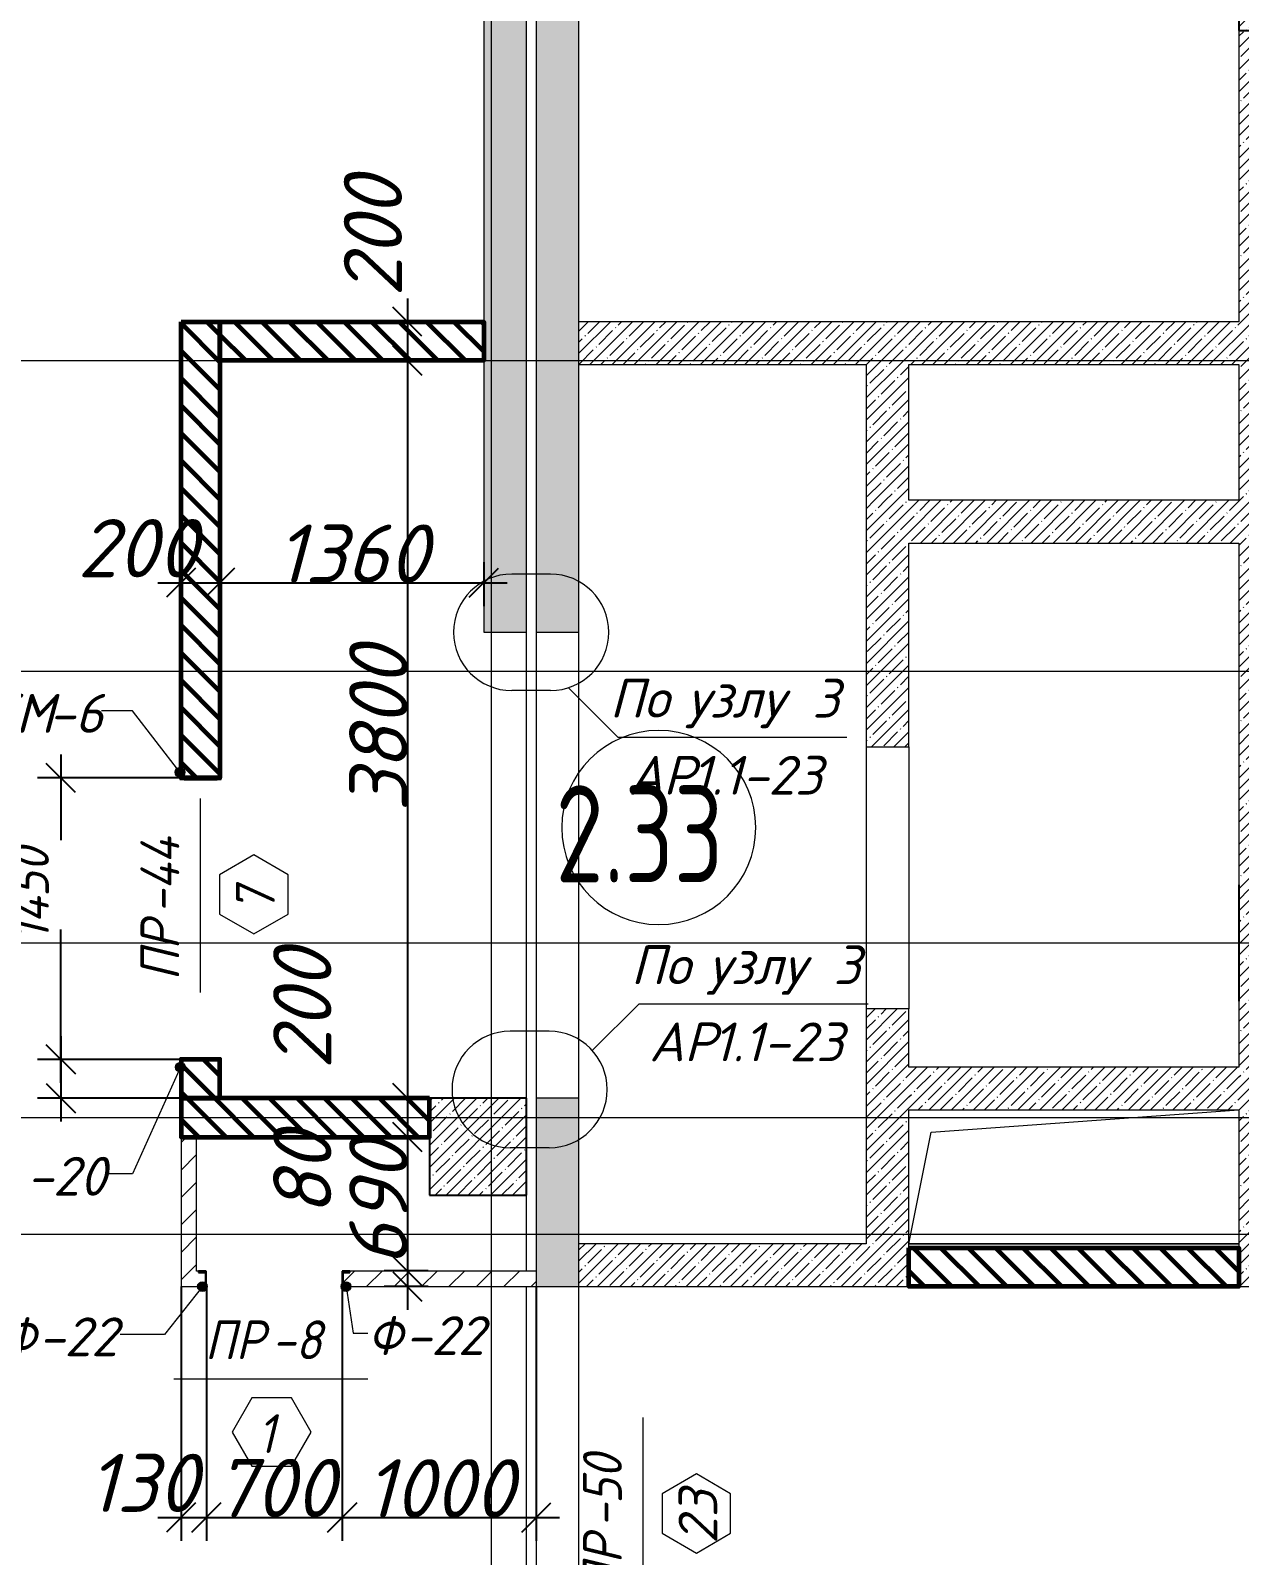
# Model space of a CAD drawing. Header units: millimetres. Extents: x 12986 to 523328, y -9759 to 30092.
# Drawn here: x 275031 to 281260, y 6079 to 13934 of the extents above; entities that cross this region are included whole.
import ezdxf

# ---------------------------------------------------------------- set-up
doc = ezdxf.new("R2010")
doc.units = ezdxf.units.MM
for name, color, linetype, lineweight in [('5) Блок ячеистый', 160, 'Continuous', 60), ('A-ANNO-DIMS', 7, 'Continuous', 9), ('A-AREA-IDEN', 7, 'Continuous', 9), ('A-DETL-2', 7, 'Continuous', 5), ('A-DOOR-2', 7, 'Continuous', 5), ('A-DOOR-IDEN', 7, 'Continuous', 9), ('A-FLOR', 7, 'Continuous', 9), ('A-GENM', 7, 'Continuous', 9), ('A-GENM-1', 7, 'Continuous', 25), ('A-GENM-IDEN', 7, 'Continuous', 9), ('A-WALL-1', 7, 'Continuous', 25), ('A-WALL-FNSH-2', 7, 'Continuous', 5), ('A-WALL-PATT-1', 7, 'Continuous', 5), ('A-WALL-PATT-3', 250, 'Continuous', 5), ('G-ANNO-TEXT', 7, 'Continuous', 9), ('S-COLS', 7, 'Continuous', 9), ('S-COLS-1', 7, 'Continuous', 5), ('S-COLS-2', 7, 'Continuous', 25), ('Оси-1', 7, 'Continuous', 20)]:
    doc.layers.add(name, color=color, linetype=linetype, lineweight=lineweight)
for name, color, linetype, lineweight, true_color in [('A-DOOR-1', 7, 'Continuous', 5, 0xffffff), ('A-WALL-3', 7, 'Continuous', 5, 0x000000), ('A-WALL-FNSH-3', 7, 'Continuous', 13, 0x008000)]:
    doc.layers.add(name, color=color, linetype=linetype, lineweight=lineweight, true_color=true_color)
doc.styles.add('ISOCPEUR_I_2', font='isocpeui.ttf', dxfattribs={"height": 300})
doc.styles.add('ISOCPEUR_I_3', font='isocpeui.ttf', dxfattribs={"width": 0.9, "height": 200})
doc.styles.add('ISOCPEUR_I_4', font='isocpeui.ttf', dxfattribs={"width": 0.9, "height": 300})
doc.styles.add('СПДС', font='ГОСТ тип А.ttf', dxfattribs={"width": 0.9})
doc.dimstyles.new('ISO-2_0_0_9К_СРЕДНИЙ', dxfattribs={"dimscale": 304.8, "dimtxt": 199.196235, "dimasz": 0.492126, "dimexe": 0.393701, "dimexo": 0, "dimgap": 0, "dimtad": 1, "dimdec": 0, "dimzin": 0, "dimdsep": 46, "dimtxsty": 'ISOCPEUR_I_2', "dimblk1": 'OBLIQUE', "dimblk2": 'OBLIQUE', "dimsah": 1, "dimcen": 0.09, "dimdle": 0.393701, "dimazin": 0, "dimtfac": 1, "dimtdec": 4, "dimtix": 1, "dimtmove": 2, "dimatfit": 3, "dimfxl": 1, "dimtvp": 1, "dimtolj": 1, "dimtzin": 0, "dimarcsym": 2})
doc.dimstyles.new('ISO-2_0_0_9К_СРЕДНИЙ_1', dxfattribs={"dimscale": 304.8, "dimtxt": 199.196235, "dimasz": 0.492126, "dimexe": 0.393701, "dimexo": 0, "dimgap": 0, "dimtad": 1, "dimdec": 0, "dimzin": 0, "dimdsep": 46, "dimtxsty": 'ISOCPEUR_I_3', "dimblk1": 'OBLIQUE', "dimblk2": 'OBLIQUE', "dimsah": 1, "dimcen": 0.09, "dimdle": 0.393701, "dimazin": 0, "dimtfac": 1, "dimtdec": 4, "dimtix": 1, "dimtmove": 2, "dimatfit": 3, "dimfxl": 1, "dimtvp": 1, "dimtolj": 1, "dimtzin": 0, "dimarcsym": 2})
doc.dimstyles.new('ISO-2_0_0_9К_СРЕДНИЙ_2', dxfattribs={"dimscale": 304.8, "dimtxt": 199.196235, "dimasz": 0.492126, "dimexe": 0.393701, "dimexo": 0, "dimgap": 0, "dimtad": 1, "dimdec": 0, "dimzin": 0, "dimdsep": 46, "dimtxsty": 'ISOCPEUR_I_2', "dimblk1": 'OBLIQUE', "dimblk2": 'OBLIQUE', "dimsah": 1, "dimcen": 0.09, "dimdle": 0.393701, "dimazin": 0, "dimtfac": 1, "dimtdec": 4, "dimtix": 1, "dimtmove": 0, "dimatfit": 3, "dimfxl": 1, "dimtvp": 1, "dimtolj": 1, "dimtzin": 0, "dimarcsym": 2})
pattern_1 = [(45, (239096.85, -2765.93), (-57.02463, 57.02463), []), (45, (239153.876, -2765.93), (-57.02463, 57.02463), [100.806, -20.161, 3.353, -16.808])]
pattern_2 = [(135, (239096.85, -2765.93), (-70.71068, -70.71068), [])]
pattern_3 = [(45, (239096.85, -2765.93), (-70.71068, 70.71068), [])]

# ---------------------------------------------------------------- blocks, each defined once
blk = doc.blocks.new('Колонна_Несущая_Прямоугольное сечение - 600х600-V19-АР1_1_Кладочный план 2 этажа')
at = {"layer": 'S-COLS-1'}
h = blk.add_hatch(dxfattribs=at)
h.set_pattern_fill('FP_29', color=256, style=0, pattern_type=2)
h.set_pattern_definition([(45, (-42460, -17000), (-57.02463, 57.02463), []), (45, (-42402.975, -17000), (-57.02463, 57.02463), [100.806, -20.161, 3.353, -16.808])])
h.paths.add_polyline_path([(-300, -300), (300, -300), (300, 300), (-300, 300), (-300, 238.8)], flags=0)
at = {"layer": 'S-COLS-2'}
for p, q in [((300, 300), (-300, 300)), ((-300, 300), (-300, -300)), ((300, -300), (300, 300)), ((-300, -300), (300, -300))]:
    blk.add_line(p, q, dxfattribs=at)
blk = doc.blocks.new('Колонна_Несущая_Прямоугольное сечение - 500х500-V46-АР1_1_Кладочный план 2 этажа')
at = {"layer": 'S-COLS-1'}
h = blk.add_hatch(dxfattribs=at)
h.set_pattern_fill('FP_62', color=256, style=0, pattern_type=2)
h.set_pattern_definition([(45, (-38240, -10950), (-57.02463, 57.02463), []), (45, (-38182.975, -10950), (-57.02463, 57.02463), [100.806, -20.161, 3.353, -16.808])])
h.paths.add_polyline_path([(-250, -250), (250, -250), (250, 250), (-250, 250), (-250, -134.2)], flags=0)
at = {"layer": 'S-COLS-2'}
for p, q in [((250, 250), (-250, 250)), ((-250, 250), (-250, -250)), ((250, -250), (250, 250)), ((-250, -250), (250, -250))]:
    blk.add_line(p, q, dxfattribs=at)
blk = doc.blocks.new('Проем_Дверь_Прямоугольный_БезПР - 1350х2100h-29246185-АР1_1_Кладочный план 2 этажа')
at = {"layer": 'A-DOOR-2'}
for p, q in [((675, 110), (-675, 110)), ((675, -110), (-675, -110))]:
    blk.add_line(p, q, dxfattribs=at)
blk = doc.blocks.new('AR_Отверстие прямоугольное _в плите_ - AR_Отверстие прямоугольное _в плите_-24509226-АР1_1_Кладочный план 2 этажа')
at = {"layer": 'A-GENM'}
for p, q in [((-735, 230), (850, 345)), ((-850, -345), (-735, 230)), ((-850, -345), (850, -345))]:
    blk.add_line(p, q, dxfattribs=at)
blk = doc.blocks.new('Фахверк_СКБ_Уголок - Ф-20_200х3960 h-28533880-АР1_1_Кладочный план 2 этажа')
at = {"layer": 'A-GENM-1'}
for p, q in [((200, 156), (125, 156)), ((125, 156), (125, 81)), ((125, 81), (131, 81)), ((131, 81), (131, 150)), ((131, 150), (200, 150)), ((200, 150), (200, 156)), ((131, 19), (125, 19)), ((125, 19), (125, -56)), ((131, -50), (131, 19)), ((125, -56), (200, -56)), ((200, -50), (131, -50)), ((200, -56), (200, -50))]:
    blk.add_line(p, q, dxfattribs=at)
blk = doc.blocks.new('Фахверк_СКБ_Уголок_Тип 2 - СМ-6_200х2180 h-30007491-АР1_1_Кладочный план 2 этажа')
at = {"layer": 'A-GENM-1'}
for p, q in [((125, 156), (125, 81)), ((200, 156), (125, 156)), ((125, 81), (131, 81)), ((131, 81), (131, 150)), ((131, 150), (200, 150)), ((200, 150), (200, 156)), ((131, 19), (125, 19)), ((125, 19), (125, -56)), ((131, -50), (131, 19)), ((125, -56), (200, -56)), ((200, -50), (131, -50)), ((200, -56), (200, -50))]:
    blk.add_line(p, q, dxfattribs=at)
blk = doc.blocks.new('Стойка_Влож_Полоса боковая - Полоса-27101091-АР1_1_Кладочный план 2 этажа')
at = {"layer": 'A-GENM'}
for p, q in [((-5, 85), (0, 85)), ((-5, -85), (-5, 85)), ((0, 31), (0, -31)), ((0, -85), (-5, -85))]:
    blk.add_line(p, q, dxfattribs=at)
blk = doc.blocks.new('Фахверк_СКБ_Швеллер - Ф-22_80х3960 h-28561543-АР1_1_Кладочный план 2 этажа')
at = {"layer": 'A-GENM-1'}
for p, q in [((165, 40), (125, 40)), ((125, 40), (125, -40)), ((129.5, 32.6), (165, 32.6)), ((129.5, -32.6), (129.5, 32.6)), ((165, 32.6), (165, 40)), ((125, -40), (165, -40)), ((165, -32.6), (129.5, -32.6)), ((165, -40), (165, -32.6))]:
    blk.add_line(p, q, dxfattribs=at)
blk = doc.blocks.new('_Oblique')
at = {"color": 0, "linetype": 'ByBlock', "lineweight": -2}
blk.add_line((-0.5, -0.5), (0.5, 0.5), dxfattribs=at)
blk = doc.blocks.new('*D2265')
at = {"layer": 'A-ANNO-DIMS', "color": 0, "lineweight": -2, "transparency": 16777216}
for p, q in [((276973, 12554.1), (276973, 12114.1)), ((277079.1, 12434.1), (276853, 12434.1)), ((277079.1, 12234.1), (276853, 12234.1))]:
    blk.add_line(p, q, dxfattribs=at)
at = {"layer": 'Defpoints', "color": 0, "transparency": 16777216}
for p in [(277079.1, 12434.1), (276973, 12234.1), (277079.1, 12234.1)]:
    blk.add_point(p, dxfattribs=at)
at = {"layer": 'A-ANNO-DIMS', "color": 0, "lineweight": -2, "transparency": 16777216, "xscale": 150, "yscale": 150, "zscale": 150}
for p, rotation in [((276973, 12434.1), 90), ((276973, 12234.1), 270)]:
    blk.add_blockref('_Oblique', p, dxfattribs=dict(at, rotation=rotation))
at = {"layer": 'A-ANNO-DIMS', "color": 0, "transparency": 16777216, "insert": (276645.1, 12562.1), "char_height": 300, "width": 455.087, "attachment_point": 1, "rotation": 90, "line_spacing_factor": 1.149209, "style": 'ISOCPEUR_I_2'}
blk.add_mtext('\\A1;200', dxfattribs=at)
blk = doc.blocks.new('*D2266')
at = {"layer": 'A-ANNO-DIMS', "color": 0, "lineweight": -2, "transparency": 16777216}
for p, q in [((276973, 12354.1), (276973, 8314.1)), ((277079.1, 12234.1), (276853, 12234.1)), ((277079.1, 8434.1), (276853, 8434.1))]:
    blk.add_line(p, q, dxfattribs=at)
at = {"layer": 'Defpoints', "color": 0, "transparency": 16777216}
for p in [(277079.1, 12234.1), (276973, 8434.1), (277079.1, 8434.1)]:
    blk.add_point(p, dxfattribs=at)
at = {"layer": 'A-ANNO-DIMS', "color": 0, "lineweight": -2, "transparency": 16777216, "xscale": 150, "yscale": 150, "zscale": 150}
for p, rotation in [((276973, 12234.1), 90), ((276973, 8434.1), 270)]:
    blk.add_blockref('_Oblique', p, dxfattribs=dict(at, rotation=rotation))
at = {"layer": 'A-ANNO-DIMS', "color": 0, "transparency": 16777216, "insert": (276823, 10334.1), "char_height": 300, "width": 606.782, "attachment_point": 5, "rotation": 90, "style": 'ISOCPEUR_I_2'}
blk.add_mtext('\\A1;3800', dxfattribs=at)
blk = doc.blocks.new('*D2267')
at = {"layer": 'A-ANNO-DIMS', "color": 0, "lineweight": -2, "transparency": 16777216}
for p, q in [((276973, 8554.1), (276973, 8114.1)), ((277079.1, 8434.1), (276853, 8434.1)), ((277079.1, 8234.1), (276853, 8234.1))]:
    blk.add_line(p, q, dxfattribs=at)
at = {"layer": 'Defpoints', "color": 0, "transparency": 16777216}
for p in [(277079.1, 8434.1), (276973, 8234.1), (277079.1, 8234.1)]:
    blk.add_point(p, dxfattribs=at)
at = {"layer": 'A-ANNO-DIMS', "color": 0, "lineweight": -2, "transparency": 16777216, "xscale": 150, "yscale": 150, "zscale": 150}
for p, rotation in [((276973, 8434.1), 90), ((276973, 8234.1), 270)]:
    blk.add_blockref('_Oblique', p, dxfattribs=dict(at, rotation=rotation))
at = {"layer": 'A-ANNO-DIMS', "color": 0, "transparency": 16777216, "insert": (276281.3, 8583.1), "char_height": 300, "width": 455.087, "attachment_point": 1, "rotation": 90, "line_spacing_factor": 1.149209, "style": 'ISOCPEUR_I_2'}
blk.add_mtext('\\A1;200', dxfattribs=at)
blk = doc.blocks.new('*D2268')
at = {"layer": 'A-ANNO-DIMS', "color": 0, "lineweight": -2, "transparency": 16777216}
for p, q in [((276973, 8354.1), (276973, 7424.1)), ((277079.1, 8234.1), (276853, 8234.1)), ((277079.1, 7544.1), (276853, 7544.1))]:
    blk.add_line(p, q, dxfattribs=at)
at = {"layer": 'Defpoints', "color": 0, "transparency": 16777216}
for p in [(277079.1, 8234.1), (276973, 7544.1), (277079.1, 7544.1)]:
    blk.add_point(p, dxfattribs=at)
at = {"layer": 'A-ANNO-DIMS', "color": 0, "lineweight": -2, "transparency": 16777216, "xscale": 150, "yscale": 150, "zscale": 150}
for p, rotation in [((276973, 8234.1), 90), ((276973, 7544.1), 270)]:
    blk.add_blockref('_Oblique', p, dxfattribs=dict(at, rotation=rotation))
at = {"layer": 'A-ANNO-DIMS', "color": 0, "transparency": 16777216, "insert": (276823, 7889.1), "char_height": 300, "width": 455.087, "attachment_point": 5, "rotation": 90, "style": 'ISOCPEUR_I_2'}
blk.add_mtext('\\A1;690', dxfattribs=at)
blk = doc.blocks.new('*D2269')
at = {"layer": 'A-ANNO-DIMS', "color": 0, "lineweight": -2, "transparency": 16777216}
for p, q in [((276973, 7664.1), (276973, 7344.1)), ((277079.1, 7544.1), (276853, 7544.1)), ((277079.1, 7464.1), (276853, 7464.1))]:
    blk.add_line(p, q, dxfattribs=at)
at = {"layer": 'Defpoints', "color": 0, "transparency": 16777216}
for p in [(277079.1, 7544.1), (276973, 7464.1), (277079.1, 7464.1)]:
    blk.add_point(p, dxfattribs=at)
at = {"layer": 'A-ANNO-DIMS', "color": 0, "lineweight": -2, "transparency": 16777216, "xscale": 150, "yscale": 150, "zscale": 150}
for p, rotation in [((276973, 7544.1), 90), ((276973, 7464.1), 270)]:
    blk.add_blockref('_Oblique', p, dxfattribs=dict(at, rotation=rotation))
at = {"layer": 'A-ANNO-DIMS', "color": 0, "transparency": 16777216, "insert": (276281.3, 7827.1), "char_height": 300, "width": 303.391, "attachment_point": 1, "rotation": 90, "line_spacing_factor": 1.149209, "style": 'ISOCPEUR_I_2'}
blk.add_mtext('\\A1;80', dxfattribs=at)
blk = doc.blocks.new('*D2270')
at = {"layer": 'A-ANNO-DIMS', "color": 0, "lineweight": -2, "transparency": 16777216}
for p, q in [((275186.9, 10204.1), (275186.9, 9764)), ((275798.9, 10084.1), (275066.9, 10084.1)), ((275186.9, 8514.1), (275186.9, 9303.2)), ((275798.9, 8634.1), (275066.9, 8634.1))]:
    blk.add_line(p, q, dxfattribs=at)
at = {"layer": 'Defpoints', "color": 0, "transparency": 16777216}
for p in [(275798.9, 10084.1), (275186.9, 8634.1), (275798.9, 8634.1)]:
    blk.add_point(p, dxfattribs=at)
at = {"layer": 'A-ANNO-DIMS', "color": 0, "lineweight": -2, "transparency": 16777216, "xscale": 150, "yscale": 150, "zscale": 150}
for p, rotation in [((275186.9, 10084.1), 90), ((275186.9, 8634.1), 270)]:
    blk.add_blockref('_Oblique', p, dxfattribs=dict(at, rotation=rotation))
at = {"layer": 'A-ANNO-DIMS', "color": 0, "transparency": 16777216, "insert": (274925.6, 9244), "char_height": 200, "width": 579.201, "attachment_point": 1, "rotation": 90, "line_spacing_factor": 1.149209, "style": 'ISOCPEUR_I_3'}
blk.add_mtext('\\A1;1450', dxfattribs=at)
blk = doc.blocks.new('*D2271')
at = {"layer": 'A-ANNO-DIMS', "color": 0, "lineweight": -2, "transparency": 16777216}
for p, q in [((275186.9, 8754.1), (275186.9, 8314.1)), ((275798.9, 8634.1), (275066.9, 8634.1)), ((276006.9, 8434.1), (275066.9, 8434.1))]:
    blk.add_line(p, q, dxfattribs=at)
at = {"layer": 'Defpoints', "color": 0, "transparency": 16777216}
for p in [(275798.9, 8634.1), (275186.9, 8434.1), (276006.9, 8434.1)]:
    blk.add_point(p, dxfattribs=at)
at = {"layer": 'A-ANNO-DIMS', "color": 0, "lineweight": -2, "transparency": 16777216, "xscale": 150, "yscale": 150, "zscale": 150}
for p, rotation in [((275186.9, 8634.1), 90), ((275186.9, 8434.1), 270)]:
    blk.add_blockref('_Oblique', p, dxfattribs=dict(at, rotation=rotation))
at = {"layer": 'A-ANNO-DIMS', "color": 0, "transparency": 16777216, "insert": (274520.5, 8773.3), "char_height": 300, "width": 455.087, "attachment_point": 1, "rotation": 90, "line_spacing_factor": 1.149209, "style": 'ISOCPEUR_I_2'}
blk.add_mtext('\\A1;200', dxfattribs=at)
blk = doc.blocks.new('*D2272')
at = {"layer": 'A-ANNO-DIMS', "color": 0, "lineweight": -2, "transparency": 16777216}
for p, q in [((275806.9, 7464.1), (275806.9, 6154.6)), ((275936.9, 7461), (275936.9, 6154.6)), ((275686.9, 6274.6), (276056.9, 6274.6))]:
    blk.add_line(p, q, dxfattribs=at)
at = {"layer": 'Defpoints', "color": 0, "transparency": 16777216}
for p in [(275806.9, 7464.1), (275936.9, 7461), (275936.9, 6274.6)]:
    blk.add_point(p, dxfattribs=at)
at = {"layer": 'A-ANNO-DIMS', "color": 0, "lineweight": -2, "transparency": 16777216, "xscale": 150, "yscale": 150, "zscale": 150, "rotation": 180}
blk.add_blockref('_Oblique', (275806.9, 6274.6), dxfattribs=at)
at = {"layer": 'A-ANNO-DIMS', "color": 0, "lineweight": -2, "transparency": 16777216, "xscale": 150, "yscale": 150, "zscale": 150}
blk.add_blockref('_Oblique', (275936.9, 6274.6), dxfattribs=at)
at = {"layer": 'A-ANNO-DIMS', "color": 0, "transparency": 16777216, "insert": (275324.4, 6602.5), "char_height": 300, "width": 409.118, "attachment_point": 1, "line_spacing_factor": 1.149209, "style": 'ISOCPEUR_I_2'}
blk.add_mtext('\\A1;130', dxfattribs=at)
blk = doc.blocks.new('*D2273')
at = {"layer": 'A-ANNO-DIMS', "color": 0, "lineweight": -2, "transparency": 16777216}
for p, q in [((276636.9, 7464.1), (276636.9, 6154.6)), ((275936.9, 7461), (275936.9, 6154.6)), ((275816.9, 6274.6), (276756.9, 6274.6))]:
    blk.add_line(p, q, dxfattribs=at)
at = {"layer": 'Defpoints', "color": 0, "transparency": 16777216}
for p in [(276636.9, 7464.1), (275936.9, 7461), (276636.9, 6274.6)]:
    blk.add_point(p, dxfattribs=at)
at = {"layer": 'A-ANNO-DIMS', "color": 0, "lineweight": -2, "transparency": 16777216, "xscale": 150, "yscale": 150, "zscale": 150, "rotation": 180}
blk.add_blockref('_Oblique', (275936.9, 6274.6), dxfattribs=at)
at = {"layer": 'A-ANNO-DIMS', "color": 0, "lineweight": -2, "transparency": 16777216, "xscale": 150, "yscale": 150, "zscale": 150}
blk.add_blockref('_Oblique', (276636.9, 6274.6), dxfattribs=at)
at = {"layer": 'A-ANNO-DIMS', "color": 0, "transparency": 16777216, "insert": (276286.9, 6426.5), "char_height": 300, "width": 455.087, "attachment_point": 5, "style": 'ISOCPEUR_I_2'}
blk.add_mtext('\\A1;700', dxfattribs=at)
blk = doc.blocks.new('*D2274')
at = {"layer": 'A-ANNO-DIMS', "color": 0, "lineweight": -2, "transparency": 16777216}
for p, q in [((276636.9, 7464.1), (276636.9, 6154.6)), ((277636.9, 7464.1), (277636.9, 6154.6)), ((276516.9, 6274.6), (277756.9, 6274.6))]:
    blk.add_line(p, q, dxfattribs=at)
at = {"layer": 'Defpoints', "color": 0, "transparency": 16777216}
for p in [(276636.9, 7464.1), (277636.9, 7464.1), (277636.9, 6274.6)]:
    blk.add_point(p, dxfattribs=at)
at = {"layer": 'A-ANNO-DIMS', "color": 0, "lineweight": -2, "transparency": 16777216, "xscale": 150, "yscale": 150, "zscale": 150, "rotation": 180}
blk.add_blockref('_Oblique', (276636.9, 6274.6), dxfattribs=at)
at = {"layer": 'A-ANNO-DIMS', "color": 0, "lineweight": -2, "transparency": 16777216, "xscale": 150, "yscale": 150, "zscale": 150}
blk.add_blockref('_Oblique', (277636.9, 6274.6), dxfattribs=at)
at = {"layer": 'A-ANNO-DIMS', "color": 0, "transparency": 16777216, "insert": (277136.9, 6424.6), "char_height": 300, "width": 560.814, "attachment_point": 5, "style": 'ISOCPEUR_I_2'}
blk.add_mtext('\\A1;1000', dxfattribs=at)
blk = doc.blocks.new('AAR_СКБ_Марка_Двери_Перемычка и проем - Марка перемычки и проема-25306769-АР1_1_Кладочный план 2 этажа')
at = {"layer": 'A-DOOR-IDEN'}
for p, q in [((-5, 0), (5, 0)), ((-0.968, -0.984), (-1.986, -2.747)), ((1.067, -0.984), (-0.968, -0.984)), ((2.085, -2.747), (1.067, -0.984)), ((-1.986, -2.747), (-0.968, -4.509)), ((1.067, -4.509), (2.085, -2.747)), ((-0.968, -4.509), (1.067, -4.509))]:
    blk.add_line(p, q, dxfattribs=at)
blk = doc.blocks.new('*D2467')
at = {"layer": 'A-ANNO-DIMS', "color": 0, "lineweight": -2, "transparency": 16777216}
for p, q in [((275806.9, 11195.5), (275806.9, 10969.5)), ((276006.9, 11195.5), (276006.9, 10969.5)), ((275686.9, 11089.5), (276126.9, 11089.5))]:
    blk.add_line(p, q, dxfattribs=at)
at = {"layer": 'Defpoints', "color": 0, "transparency": 16777216}
for p in [(275806.9, 11195.5), (276006.9, 11195.5), (276006.9, 11089.5)]:
    blk.add_point(p, dxfattribs=at)
at = {"layer": 'A-ANNO-DIMS', "color": 0, "lineweight": -2, "transparency": 16777216, "xscale": 150, "yscale": 150, "zscale": 150, "rotation": 180}
blk.add_blockref('_Oblique', (275806.9, 11089.5), dxfattribs=at)
at = {"layer": 'A-ANNO-DIMS', "color": 0, "lineweight": -2, "transparency": 16777216, "xscale": 150, "yscale": 150, "zscale": 150}
blk.add_blockref('_Oblique', (276006.9, 11089.5), dxfattribs=at)
at = {"layer": 'A-ANNO-DIMS', "color": 0, "transparency": 16777216, "insert": (275273.2, 11417.4), "char_height": 300, "width": 455.087, "attachment_point": 1, "line_spacing_factor": 1.149209, "style": 'ISOCPEUR_I_2'}
blk.add_mtext('\\A1;200', dxfattribs=at)
blk = doc.blocks.new('*D2468')
at = {"layer": 'A-ANNO-DIMS', "color": 0, "lineweight": -2, "transparency": 16777216}
for p, q in [((276006.9, 11195.5), (276006.9, 10969.5)), ((277366.9, 11195.5), (277366.9, 10969.5)), ((275886.9, 11089.5), (277486.9, 11089.5))]:
    blk.add_line(p, q, dxfattribs=at)
at = {"layer": 'Defpoints', "color": 0, "transparency": 16777216}
for p in [(276006.9, 11195.5), (277366.9, 11195.5), (277366.9, 11089.5)]:
    blk.add_point(p, dxfattribs=at)
at = {"layer": 'A-ANNO-DIMS', "color": 0, "lineweight": -2, "transparency": 16777216, "xscale": 150, "yscale": 150, "zscale": 150, "rotation": 180}
blk.add_blockref('_Oblique', (276006.9, 11089.5), dxfattribs=at)
at = {"layer": 'A-ANNO-DIMS', "color": 0, "lineweight": -2, "transparency": 16777216, "xscale": 150, "yscale": 150, "zscale": 150}
blk.add_blockref('_Oblique', (277366.9, 11089.5), dxfattribs=at)
at = {"layer": 'A-ANNO-DIMS', "color": 0, "transparency": 16777216, "insert": (276686.9, 11239.5), "char_height": 300, "width": 560.814, "attachment_point": 5, "style": 'ISOCPEUR_I_2'}
blk.add_mtext('\\A1;1360', dxfattribs=at)
blk = doc.blocks.new('Марка_Помещения - Номер-25198446-Объем проектирования 2 этажа')
at = {"layer": 'A-AREA-IDEN'}
for start, end in [(360, 180), (180, 360)]:
    blk.add_arc((0, 0), 2.5, start, end, dxfattribs=at)

msp = doc.modelspace()

# ---------------------------------------------------------------- hatches: boundary and pattern name
at = {"layer": '5) Блок ячеистый'}
h = msp.add_hatch(dxfattribs=at)
h.set_pattern_fill('FP_22', color=256, style=0, pattern_type=2)
h.set_pattern_definition(pattern_2)
h.paths.add_polyline_path([(275806.85079, 8434.06731), (276006.85079, 8434.06731), (276006.85079, 8634.06731), (275806.85079, 8634.06731), (275806.85079, 8565.06731)], flags=0)
h.paths.add_polyline_path([(275806.85079, 10084.06731), (276006.85079, 10084.06731), (276006.85079, 12434.0673), (275806.85079, 12434.0673), (275806.85079, 10153.06731)], flags=0)
h = msp.add_hatch(dxfattribs=at)
h.set_pattern_fill('FP_22', color=256, style=0, pattern_type=2)
h.set_pattern_definition(pattern_2)
h.paths.add_polyline_path([(277366.85079, 12234.0673), (277366.85079, 12434.0673), (276006.85079, 12434.0673), (276006.85079, 12234.0673)], flags=0)
h = msp.add_hatch(dxfattribs=at)
h.set_pattern_fill('FP_22', color=256, style=0, pattern_type=2)
h.set_pattern_definition(pattern_2)
h.paths.add_polyline_path([(275806.85079, 8234.06731), (277086.85079, 8234.06731), (277086.85079, 8434.06731), (275806.85079, 8434.06731)], flags=0)
h = msp.add_hatch(dxfattribs=at)
h.set_pattern_fill('FP_22', color=256, style=0, pattern_type=2)
h.set_pattern_definition(pattern_2)
h.paths.add_polyline_path([(279556.85079, 7464.06731), (281256.85079, 7464.06731), (281256.85079, 7664.06731), (279556.85079, 7664.06731)], flags=0)
at = {"layer": 'A-GENM-IDEN'}
h = msp.add_hatch(color=256, dxfattribs=at)
edge = h.paths.add_edge_path(flags=0)
edge.add_arc((275800.85079, 10113.06731), 25, 0, 360)
h = msp.add_hatch(color=256, dxfattribs=at)
edge = h.paths.add_edge_path(flags=0)
edge.add_arc((275802.95596, 8593.76582), 25, 0, 360)
h = msp.add_hatch(color=256, dxfattribs=at)
edge = h.paths.add_edge_path(flags=0)
edge.add_arc((275916.85079, 7464.06731), 25, 0, 360)
h = msp.add_hatch(color=256, dxfattribs=at)
edge = h.paths.add_edge_path(flags=0)
edge.add_arc((276656.85079, 7464.06731), 25, 0, 360)
at = {"layer": 'A-WALL-PATT-1'}
h = msp.add_hatch(dxfattribs=at)
h.set_pattern_fill('FP_7', color=256, style=0, pattern_type=2)
h.set_pattern_definition(pattern_1)
h.paths.add_polyline_path([(277586.85079, 10834.06731), (277586.85079, 18784.06729), (277366.85079, 18784.06729), (277366.85079, 10834.06731)], flags=0)
h.paths.add_polyline_path([(277586.85079, 20234.06729), (277586.85079, 20634.06729), (277366.85079, 20634.06729), (277366.85079, 20234.06729)], flags=0)
h = msp.add_hatch(dxfattribs=at)
h.set_pattern_fill('FP_7', color=256, style=0, pattern_type=2)
h.set_pattern_definition(pattern_1)
h.paths.add_polyline_path([(277856.85079, 7464.06731), (277856.85079, 8434.06731), (277636.85079, 8434.06731), (277636.85079, 7464.06731)], flags=0)
h.paths.add_polyline_path([(277636.85079, 10834.06731), (277856.85079, 10834.06731), (277856.85079, 18784.06729), (277636.85079, 18784.06729), (277636.85079, 14472.83394)], flags=0)
h.paths.add_polyline_path([(277856.85079, 20234.06729), (277856.85079, 20634.06704), (277636.85079, 20634.06704), (277636.85079, 20234.06729)], flags=0)
h = msp.add_hatch(dxfattribs=at)
h.set_pattern_fill('FP_7', color=256, style=0, pattern_type=2)
h.set_pattern_definition(pattern_1)
h.paths.add_polyline_path([(281476.85079, 12434.0673), (281476.85079, 13934.06713), (281256.85079, 13934.06713), (281256.85079, 12434.0673)], flags=0)
h = msp.add_hatch(dxfattribs=at)
h.set_pattern_fill('FP_7', color=256, style=0, pattern_type=2)
h.set_pattern_definition(pattern_1)
h.paths.add_polyline_path([(281476.85079, 12214.0673), (281476.85079, 12434.0673), (277856.85079, 12434.0673), (277856.85079, 12214.0673), (281256.85079, 12214.0673)], flags=0)
h = msp.add_hatch(dxfattribs=at)
h.set_pattern_fill('FP_7', color=256, style=0, pattern_type=2)
h.set_pattern_definition(pattern_1)
h.paths.add_polyline_path([(279336.85079, 11514.06731), (279556.85079, 11514.06731), (279556.85079, 12214.0673), (279336.85079, 12214.0673)], flags=0)
h = msp.add_hatch(dxfattribs=at)
h.set_pattern_fill('FP_7', color=256, style=0, pattern_type=2)
h.set_pattern_definition(pattern_1)
h.paths.add_polyline_path([(281256.85079, 7464.06731), (281476.85079, 7464.06731), (281476.85079, 8934.06717), (281256.85079, 8934.06717), (281256.85079, 7664.06731)], flags=0)
h.paths.add_polyline_path([(281476.85079, 9534.06717), (281476.85079, 12214.0673), (281256.85079, 12214.0673), (281256.85079, 9534.06717)], flags=0)
h = msp.add_hatch(dxfattribs=at)
h.set_pattern_fill('FP_7', color=256, style=0, pattern_type=2)
h.set_pattern_definition(pattern_1)
h.paths.add_polyline_path([(279556.85079, 7464.06731), (279556.85079, 8894.06731), (279336.85079, 8894.06731), (279336.85079, 7464.06731)], flags=0)
h.paths.add_polyline_path([(279336.85079, 10244.06731), (279556.85079, 10244.06731), (279556.85079, 11514.06731), (279336.85079, 11514.06731)], flags=0)
h = msp.add_hatch(dxfattribs=at)
h.set_pattern_fill('FP_7', color=256, style=0, pattern_type=2)
h.set_pattern_definition(pattern_1)
h.paths.add_polyline_path([(279556.85079, 11294.06731), (281256.85079, 11294.06731), (281256.85077, 11514.06731), (279556.85079, 11514.06731)], flags=0)
h = msp.add_hatch(dxfattribs=at)
h.set_pattern_fill('FP_7', color=256, style=0, pattern_type=2)
h.set_pattern_definition(pattern_1)
h.paths.add_polyline_path([(279556.85079, 8374.06731), (281256.85079, 8374.06731), (281256.85079, 8594.06731), (279556.85079, 8594.06731)], flags=0)
h = msp.add_hatch(dxfattribs=at)
h.set_pattern_fill('FP_7', color=256, style=0, pattern_type=2)
h.set_pattern_definition(pattern_1)
h.paths.add_polyline_path([(279336.85079, 7464.06731), (279336.85079, 7684.06731), (277856.85079, 7684.06731), (277856.85079, 7464.06731)], flags=0)
at = {"layer": 'A-WALL-PATT-3'}
h = msp.add_hatch(dxfattribs=at)
h.set_pattern_fill('FP_24', color=256, style=0, pattern_type=2)
h.set_pattern_definition(pattern_3)
h.paths.add_polyline_path([(275886.85079, 7464.06731), (275886.85079, 8234.06731), (275806.85079, 8234.06731), (275806.85079, 7464.06731)], flags=0)
h = msp.add_hatch(dxfattribs=at)
h.set_pattern_fill('FP_24', color=256, style=0, pattern_type=2)
h.set_pattern_definition(pattern_3)
h.paths.add_polyline_path([(276676.85079, 7464.06731), (277636.85079, 7464.06731), (277636.85079, 7544.06731), (276676.85079, 7544.06731), (276676.85079, 7536.66731), (276641.35079, 7536.66731), (276641.35079, 7471.46731), (276676.85079, 7471.46731), (276676.85079, 7467.26731)], flags=0)
h.paths.add_polyline_path([(275886.85079, 7464.06731), (275896.85079, 7464.06731), (275896.85079, 7471.46731), (275932.35079, 7471.46731), (275932.35079, 7536.66731), (275896.85079, 7536.66731), (275896.85079, 7544.06731), (275886.85079, 7544.06731), (275886.85079, 7471.46731)], flags=0)
at = {"layer": 'S-COLS-1'}
h = msp.add_hatch(dxfattribs=at)
h.set_pattern_fill('FP_7', color=256, style=0, pattern_type=2)
h.set_pattern_definition(pattern_1)
h.paths.add_polyline_path([(281256.85079, 8934.06717), (281856.85079, 8934.06717), (281856.85079, 9534.06717), (281256.85079, 9534.06717)], flags=0)

# ---------------------------------------------------------------- linework, layer by layer
at = {"layer": '5) Блок ячеистый'}
for points in [[(275806.85079, 12434.0673), (276006.85079, 12434.0673), (276006.85079, 10084.06731), (275806.85079, 10084.06731)], [(276006.85079, 12434.0673), (277366.85079, 12434.0673), (277366.85079, 12234.0673), (276006.85079, 12234.0673)], [(275806.85079, 8434.06731), (276006.85079, 8434.06731), (276006.85079, 8634.06731), (275806.85079, 8634.06731)], [(277086.85079, 8434.06731), (275806.85079, 8434.06731), (275806.85079, 8234.06731), (277086.85079, 8234.06731)], [(279556.85079, 7664.06731), (281256.85079, 7664.06731), (281256.85079, 7464.06731), (279556.85079, 7464.06731)]]:
    msp.add_lwpolyline(points, close=True, dxfattribs=at)
at = {"layer": 'A-DETL-2'}
for p, q in [((277710.41333, 11134.06731), (277510.41333, 11134.06731)), ((277710.41333, 10534.06731), (277510.41333, 10534.06731)), ((278057.73635, 10294.06731), (277803.43955, 10548.36411)), ((278057.73635, 10294.06731), (279237.73635, 10294.06731)), ((278166.85079, 8920.81003), (277925.7139, 8679.67315)), ((278166.85079, 8920.81003), (279346.85079, 8920.81003)), ((277702.74952, 8779.11011), (277502.74952, 8779.11011)), ((277702.74952, 8179.11011), (277502.74952, 8179.11011))]:
    msp.add_line(p, q, dxfattribs=at)
for centre, start, end in [((277510.41333, 10834.06731), 90, 180), ((277710.41333, 10834.06731), 0, 90), ((277510.41333, 10834.06731), 180, 270), ((277710.41333, 10834.06731), 270, 0), ((277502.74952, 8479.11011), 90, 180), ((277702.74952, 8479.11011), 0, 90), ((277502.74952, 8479.11011), 180, 270), ((277702.74952, 8479.11011), 270, 0)]:
    msp.add_arc(centre, 300, start, end, dxfattribs=at)
at = {"layer": 'A-FLOR'}
for p, q in [((277587.05907, 7544.06731), (277587.05907, 20854.06729)), ((277636.85078, 10834.06731), (277636.85078, 8434.06731)), ((281256.85079, 7684.06748), (279556.85079, 7684.06748)), ((277587.05907, -2865.93269), (277587.05907, 7464.06731)), ((277636.85078, 7464.06731), (277636.85078, 5134.06731))]:
    msp.add_line(p, q, dxfattribs=at)
at = {"layer": 'A-GENM-IDEN'}
for p, q in [((275556.80499, 10429.03163), (275397.22412, 10429.03163)), ((275800.85079, 10113.06731), (275556.80499, 10429.03163)), ((275802.95596, 8593.76582), (275556.23451, 8044.64011)), ((275556.23451, 8044.64011), (275421.18009, 8044.64011)), ((275916.85079, 7464.06731), (275721.03182, 7217.58874)), ((276656.85079, 7464.06731), (276694.29821, 7223.71938)), ((275721.03182, 7217.58874), (275492.48918, 7217.58874)), ((276694.29821, 7223.71938), (276768.85079, 7223.71938))]:
    msp.add_line(p, q, dxfattribs=at)
for centre in [(275800.85079, 10113.06731), (275802.95596, 8593.76582), (275916.85079, 7464.06731), (276656.85079, 7464.06731)]:
    msp.add_circle(centre, 25, dxfattribs=at)
at = {"layer": 'A-WALL-1'}
for p, q in [((277366.85079, 12234.0673), (277366.85079, 12434.0673)), ((279556.85079, 7664.06731), (279556.85079, 7464.06731)), ((281256.85079, 7464.06731), (281256.85079, 7664.06731))]:
    msp.add_line(p, q, dxfattribs=at)
at = {"layer": 'A-WALL-3'}
for p, q in [((277366.85079, 18784.06729), (277366.85079, 12434.0673)), ((277586.85079, 10834.06731), (277586.85079, 18784.06729)), ((277636.85079, 18784.06729), (277636.85079, 10834.06731)), ((277856.85079, 12434.0673), (277856.85079, 18784.06729)), ((281256.85079, 13934.06713), (281256.85079, 12434.0673)), ((281256.85079, 12434.0673), (277856.85079, 12434.0673)), ((277366.85079, 12234.0673), (277366.85079, 10834.06731)), ((277856.85079, 10834.06731), (277856.85079, 12214.0673)), ((277856.85079, 12214.0673), (279336.85079, 12214.0673)), ((279336.85079, 12214.0673), (279336.85079, 10244.06731)), ((279556.85079, 12214.0673), (281256.85079, 12214.0673)), ((279556.85079, 11514.06731), (279556.85079, 12214.0673)), ((281256.85079, 12214.0673), (281256.85079, 11514.06731)), ((281256.85077, 11514.06731), (279556.85079, 11514.06731)), ((279556.85079, 10244.06731), (279556.85079, 11294.06731)), ((279556.85079, 11294.06731), (281256.85079, 11294.06731)), ((281256.85079, 11294.06731), (281256.85079, 9534.06717)), ((277366.85079, 10834.06731), (277586.85079, 10834.06731)), ((277636.85079, 10834.06731), (277856.85079, 10834.06731)), ((279336.85079, 10244.06731), (279556.85079, 10244.06731)), ((279336.85079, 8894.06731), (279336.85079, 7684.06731)), ((279556.85079, 8894.06731), (279336.85079, 8894.06731)), ((279556.85079, 8594.06731), (279556.85079, 8894.06731)), ((281256.85079, 8934.06717), (281256.85079, 8594.06731)), ((281256.85079, 8594.06731), (279556.85079, 8594.06731)), ((277856.85079, 8434.06731), (277636.85079, 8434.06731)), ((277636.85079, 8434.06731), (277636.85079, 7464.06731)), ((277856.85079, 7684.06731), (277856.85079, 8434.06731)), ((279556.85079, 7664.06731), (279556.85079, 8374.06731)), ((279556.85079, 8374.06731), (281256.85079, 8374.06731)), ((281256.85079, 8374.06731), (281256.85079, 7664.06731)), ((279336.85079, 7684.06731), (277856.85079, 7684.06731)), ((277636.85079, 7464.06731), (279336.85079, 7464.06731)), ((279336.85079, 7464.06731), (279556.85079, 7464.06731)), ((281256.85079, 7464.06731), (281476.85079, 7464.06731))]:
    msp.add_line(p, q, dxfattribs=at)
at = {"layer": 'A-WALL-FNSH-2'}
for p, q in [((275806.85079, 12434.0673), (275806.85079, 10153.06731)), ((277366.85079, 12434.0673), (275806.85079, 12434.0673)), ((276006.85079, 10153.06731), (276006.85079, 12234.0673)), ((276006.85079, 12234.0673), (277366.85079, 12234.0673)), ((275875.85079, 10084.06731), (275937.85079, 10084.06731)), ((275937.85079, 8634.06731), (275875.85079, 8634.06731)), ((276006.85079, 8434.06731), (276006.85079, 8565.06731)), ((277086.85079, 8434.06731), (276006.85079, 8434.06731)), ((275886.85079, 8234.06731), (277086.85079, 8234.06731)), ((281256.85079, 7664.06731), (279556.85079, 7664.06731)), ((279556.85079, 7464.06731), (281256.85079, 7464.06731))]:
    msp.add_line(p, q, dxfattribs=at)
at = {"layer": 'A-WALL-FNSH-3'}
for p, q in [((275806.85079, 8565.06731), (275806.85079, 7464.06731)), ((275886.85079, 8234.06731), (275806.85079, 8234.06731)), ((275886.85079, 7544.06731), (275886.85079, 8234.06731)), ((275896.85079, 7544.06731), (275886.85079, 7544.06731)), ((277636.85079, 7544.06731), (276676.85079, 7544.06731)), ((275806.85079, 7464.06731), (275896.85079, 7464.06731)), ((276676.85079, 7464.06731), (277636.85079, 7464.06731))]:
    msp.add_line(p, q, dxfattribs=at)
at = {"layer": 'S-COLS-2'}
msp.add_line((281256.85079, 9534.06717), (281256.85079, 8934.06717), dxfattribs=at)
at = {"layer": 'Оси-1'}
for p, q in [((277406.85078, -6915.9327), (277406.85078, 25871.01046)), ((277856.85078, -5645.9327), (277856.85078, 25871.01046)), ((234936.85079, 12234.0673), (365048.47884, 12234.0673)), ((234936.85079, 10634.0673), (365048.47884, 10634.0673)), ((234936.85079, 9234.0673), (365048.47884, 9234.0673)), ((234936.85079, 8334.0673), (365048.47884, 8334.0673)), ((234936.85079, 7734.0673), (365048.47884, 7734.0673))]:
    msp.add_line(p, q, dxfattribs=at)

# ---------------------------------------------------------------- block references
at = {"layer": 'A-AREA-IDEN', "xscale": 199.9999999999999, "yscale": 199.9999999999999, "zscale": 199.9999999999999}
msp.add_blockref('Марка_Помещения - Номер-25198446-Объем проектирования 2 этажа', (278267.9411, 9828.47806), dxfattribs=at)
at = {"layer": 'A-DOOR-1', "rotation": 90}
msp.add_blockref('Проем_Дверь_Прямоугольный_БезПР - 1350х2100h-29246185-АР1_1_Кладочный план 2 этажа', (279446.85079, 9569.06731), dxfattribs=at)
at = {"layer": 'A-DOOR-IDEN', "xscale": 99.99999999999993, "yscale": 99.99999999999993, "zscale": 99.99999999999993}
for p, rotation in [((275906.85079, 9478.66445), 89.99999999999982), ((278187.23972, 6289.96284), 89.99999999999999)]:
    msp.add_blockref('AAR_СКБ_Марка_Двери_Перемычка и проем - Марка перемычки и проема-25306769-АР1_1_Кладочный план 2 этажа', p, dxfattribs=dict(at, rotation=rotation))
msp.add_blockref('AAR_СКБ_Марка_Двери_Перемычка и проем - Марка перемычки и проема-25306769-АР1_1_Кладочный план 2 этажа', (276268.85079, 6989.11074), dxfattribs=at)
at = {"layer": 'A-GENM', "rotation": 89.9999999999999}
msp.add_blockref('Стойка_Влож_Полоса боковая - Полоса-27101091-АР1_1_Кладочный план 2 этажа', (275906.85079, 10078.06731), dxfattribs=at)
at = {"layer": 'A-GENM'}
msp.add_blockref('AR_Отверстие прямоугольное _в плите_ - AR_Отверстие прямоугольное _в плите_-24509226-АР1_1_Кладочный план 2 этажа', (280406.85079, 8029.06748), dxfattribs=at)
at = {"layer": 'A-GENM-1'}
for name, p, rotation in [('Фахверк_СКБ_Уголок_Тип 2 - СМ-6_200х2180 h-30007491-АР1_1_Кладочный план 2 этажа', (275956.85079, 9953.06731), 89.9999999999999), ('Фахверк_СКБ_Уголок - Ф-20_200х3960 h-28533880-АР1_1_Кладочный план 2 этажа', (275856.85079, 8765.06731), 269.9999999999999), ('Фахверк_СКБ_Швеллер - Ф-22_80х3960 h-28561543-АР1_1_Кладочный план 2 этажа', (276061.85079, 7504.06731), 180)]:
    msp.add_blockref(name, p, dxfattribs=dict(at, rotation=rotation))
msp.add_blockref('Фахверк_СКБ_Швеллер - Ф-22_80х3960 h-28561543-АР1_1_Кладочный план 2 этажа', (276511.85079, 7504.06731), dxfattribs=at)
at = {"layer": 'S-COLS'}
for name, p in [('Колонна_Несущая_Прямоугольное сечение - 600х600-V19-АР1_1_Кладочный план 2 этажа', (281556.85078, 14234.06713)), ('Колонна_Несущая_Прямоугольное сечение - 500х500-V46-АР1_1_Кладочный план 2 этажа', (277336.85079, 8184.06731))]:
    msp.add_blockref(name, p, dxfattribs=at)

# ---------------------------------------------------------------- texts
at = {"layer": 'A-AREA-IDEN', "insert": (277736.4748, 10045.59667), "char_height": 500, "width": 1327.5945, "attachment_point": 1, "style": 'СПДС'}
msp.add_mtext('2.33', dxfattribs=at)
at = {"layer": 'A-DOOR-IDEN', "char_height": 200, "attachment_point": 1, "rotation": 90, "style": 'ISOCPEUR_I_2'}
for s, insert, width in [('\\fISOCPEUR|b0|i1|c204|p34|;\\W.9;7', (276089.49217, 9392.46593), 158.734125), ('23', (278369.8811, 6138.06431), 317.46825)]:
    msp.add_mtext(s, dxfattribs=dict(at, insert=insert, width=width))
at = {"layer": 'A-DOOR-IDEN', "insert": (276200.20226, 6806.46937), "char_height": 200, "width": 115.443, "attachment_point": 1, "style": 'ISOCPEUR_I_2'}
msp.add_mtext('\\fISOCPEUR|b0|i1|c204|p34|;\\W.9;1', dxfattribs=at)
at = {"layer": 'A-GENM-IDEN', "char_height": 200, "attachment_point": 1}
for s, insert, width, style in [('СМ', (274819.771, 10516.64621), 367.9745625, 'ISOCPEUR_I_2'), ('-6', (275123.38037, 10516.64621), 317.46825, 'ISOCPEUR_I_2'), ('-20', (275010.271, 8132.25469), 476.202375, 'ISOCPEUR_I_2'), ('\\fISOCPEUR|b0|i1|c204|p34|;\\W.9;Ф', (274879.171, 7305.20333), 230.886, 'ISOCPEUR_I_2'), ('\\fISOCPEUR|b0|i1|c204|p34|;\\W.9;Ф', (276768.85079, 7311.33397), 230.886, 'ISOCPEUR_I_2'), ('-22', (276959.35079, 7311.33397), 476.202375, 'ISOCPEUR_I_2'), ('-22', (275069.671, 7305.20333), 476.202375, 'ISOCPEUR_I_2'), ('ПР', (275929.06586, 7289.48777), 416.8775, 'ISOCPEUR_I_4'), ('-8', (276273.02419, 7289.48777), 352.7425, 'ISOCPEUR_I_4')]:
    msp.add_mtext(s, dxfattribs=dict(at, insert=insert, width=width, style=style))
at = {"layer": 'A-GENM-IDEN', "char_height": 200, "attachment_point": 1, "rotation": 90, "style": 'ISOCPEUR_I_4'}
for s, insert, width in [('-44', (275597.56193, 9383.83786), 593.24875), ('ПР', (275597.56193, 9039.87952), 416.8775), ('-50', (277877.95086, 6221.63624), 529.11375), ('ПР', (277877.95086, 5877.67791), 416.8775)]:
    msp.add_mtext(s, dxfattribs=dict(at, insert=insert, width=width))
at = {"layer": 'G-ANNO-TEXT', "char_height": 200, "attachment_point": 1, "style": 'ISOCPEUR_I_2'}
for s, insert, width in [('По', (278014.24843, 10594.46931), 346.329), ('узлу', (278413.10781, 10594.46931), 627.7213125), (' 3', (278931.02968, 10594.46931), 295.8226875), ('АР', (278109.49843, 10197.59431), 396.8353125), ('1.1-23', (278436.92031, 10197.59431), 779.24025), ('По', (278123.36287, 9221.21203), 346.329), ('узлу', (278522.22225, 9221.21203), 627.7213125), (' 3', (279040.14412, 9221.21203), 295.8226875), ('АР', (278218.61287, 8824.33703), 396.8353125), ('1.1-23', (278546.03475, 8824.33703), 779.24025)]:
    msp.add_mtext(s, dxfattribs=dict(at, insert=insert, width=width))

# ---------------------------------------------------------------- dimensions: what is measured, and where the dimension line sits
at = {"layer": 'A-ANNO-DIMS'}
for base, p1, p2, dimstyle, override, picture, middle in [((276973.01639, 12234.0673), (277079.08241, 12434.0673), (277079.08241, 12234.0673), 'ISO-2_0_0_9К_СРЕДНИЙ', {"dimpost": '<>', "dimfxl": 200}, '*D2265', (276845.05858, 12789.63495)), ((275186.86786, 8634.06731), (275798.85079, 10084.06731), (275798.85079, 8634.06731), 'ISO-2_0_0_9К_СРЕДНИЙ_1', {"dimpost": '<>', "dimfxl": 1450}, '*D2270', (275058.91005, 9533.6255)), ((275186.86786, 8434.06731), (275798.85079, 8634.06731), (276006.85079, 8434.06731), 'ISO-2_0_0_9К_СРЕДНИЙ', {"dimpost": '<>', "dimfxl": 288.555021}, '*D2271', (274720.46315, 9000.86071)), ((276973.01639, 8234.06731), (277079.08241, 8434.06731), (277079.08241, 8234.06731), 'ISO-2_0_0_9К_СРЕДНИЙ', {"dimpost": '<>', "dimfxl": 200}, '*D2267', (276481.27587, 8810.67535)), ((276973.01639, 7464.06731), (277079.08241, 7544.06731), (277079.08241, 7464.06731), 'ISO-2_0_0_9К_СРЕДНИЙ', {"dimpost": '<>', "dimfxl": 80}, '*D2269', (276481.27587, 7978.84291))]:
    dim = msp.add_linear_dim(base=base, p1=p1, p2=p2, angle=90, dimstyle=dimstyle, override=override, dxfattribs=at)
    dim.commit()
    dim.dimension.update_dxf_attribs({"geometry": picture, "text_midpoint": middle, "dimtype": 160, "text_rotation": 90})
for base, p1, p2, override, picture, middle in [((276973.01639, 8434.06731), (277079.08241, 12234.0673), (277079.08241, 8434.06731), {"dimpost": '<>', "dimfxl": 3799.99999}, '*D2266', (276823.01639, 10334.0673)), ((276973.01639, 7544.06731), (277079.08241, 8234.06731), (277079.08241, 7544.06731), {"dimpost": '<>', "dimfxl": 690}, '*D2268', (276823.01639, 7889.06731))]:
    dim = msp.add_linear_dim(base=base, p1=p1, p2=p2, angle=90, dimstyle='ISO-2_0_0_9К_СРЕДНИЙ_2', override=override, dxfattribs=at)
    dim.commit()
    dim.dimension.update_dxf_attribs({"geometry": picture, "text_midpoint": middle})
for base, p1, p2, override, picture, middle in [((276006.85079, 11089.46431), (275806.85079, 11195.53032), (276006.85079, 11195.53032), {"dimpost": '<>', "dimfxl": 200}, '*D2467', (275500.76399, 11217.42212)), ((275936.85079, 6274.56962), (275806.85079, 7464.06731), (275936.85079, 7461.01931), {"dimpost": '<>', "dimfxl": 130.035727}, '*D2272', (275529.0048, 6402.52744))]:
    dim = msp.add_linear_dim(base=base, p1=p1, p2=p2, dimstyle='ISO-2_0_0_9К_СРЕДНИЙ', override=override, dxfattribs=at)
    dim.commit()
    dim.dimension.update_dxf_attribs({"geometry": picture, "text_midpoint": middle, "dimtype": 160})
for base, p1, p2, override, picture, middle in [((277366.85079, 11089.46431), (276006.85079, 11195.53032), (277366.85079, 11195.53032), {"dimpost": '<>', "dimfxl": 1360}, '*D2468', (276686.85079, 11239.46431)), ((276636.85079, 6274.56962), (275936.85079, 7461.01931), (276636.85079, 7464.06731), {"dimpost": '<>', "dimfxl": 700.006636}, '*D2273', (276286.85079, 6426.50144)), ((277636.85079, 6274.56962), (276636.85079, 7464.06731), (277636.85079, 7464.06731), {"dimpost": '<>', "dimfxl": 1000}, '*D2274', (277136.85079, 6424.56962))]:
    dim = msp.add_linear_dim(base=base, p1=p1, p2=p2, dimstyle='ISO-2_0_0_9К_СРЕДНИЙ_2', override=override, dxfattribs=at)
    dim.commit()
    dim.dimension.update_dxf_attribs({"geometry": picture, "text_midpoint": middle})

doc.saveas('drawing.dxf')
